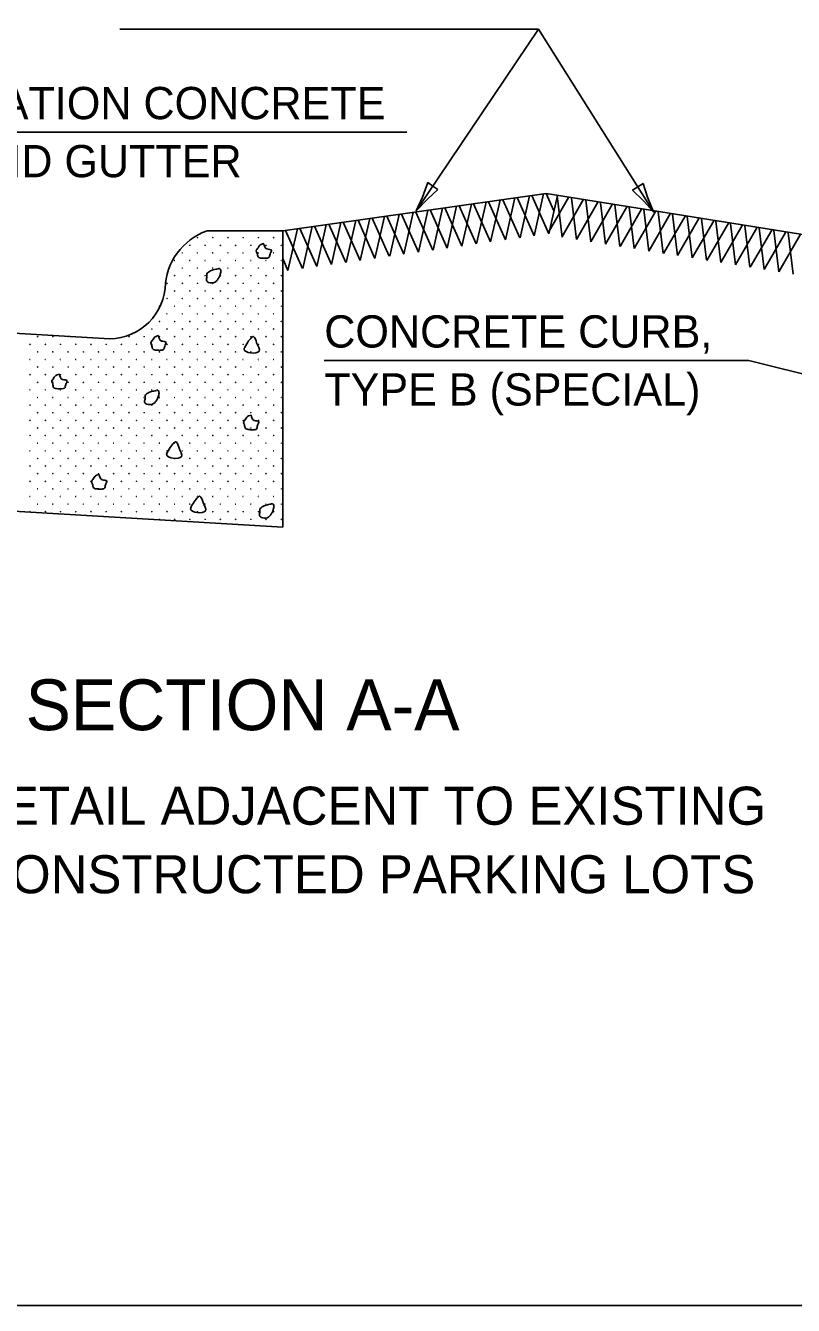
# Model space of a CAD drawing. Extents: x 2261376 to 2262006, y -3123652 to -3123252.
# Drawn here: x 2261689.6 to 2261762.2, y -3123651.6 to -3123530.6 of the extents above; entities that cross this region are included whole.
import ezdxf

# ---------------------------------------------------------------- set-up
doc = ezdxf.new("R2010")
doc.units = 0
for name, color, linetype in [('Default', 7, 'Continuous'), ('RD_Pr_Roadway_Items', 7, 'Continuous'), ('RD_Pr_Roadway_Notes', 7, 'Continuous')]:
    doc.layers.add(name, color=color, linetype=linetype)

msp = doc.modelspace()

# ---------------------------------------------------------------- linework, layer by layer
at = {"layer": 'Default'}
msp.add_lwpolyline([(2261376.07, -3123651.62), (2262006.07, -3123651.62), (2262006.07, -3123251.62), (2261376.07, -3123251.62)], close=True, dxfattribs=at)
at = {"layer": 'RD_Pr_Roadway_Items'}
for p, q in [((2261713.89, -3123550.04), (2261738.79, -3123546.51)), ((2261736.32, -3123550.69), (2261737.22, -3123546.73)), ((2261739.04, -3123550.31), (2261737.43, -3123546.7)), ((2261737.64, -3123550.51), (2261738.54, -3123546.55)), ((2261738.79, -3123546.51), (2261763.44, -3123550.46)), ((2261739.52, -3123548.16), (2261738.79, -3123546.51)), ((2261739.04, -3123550.31), (2261739.86, -3123546.71)), ((2261740.3, -3123550.63), (2261739.83, -3123546.72)), ((2261728.11, -3123551.86), (2261729, -3123547.9)), ((2261730.82, -3123551.47), (2261729.22, -3123547.87)), ((2261729.42, -3123551.67), (2261730.32, -3123547.71)), ((2261732.18, -3123551.28), (2261730.57, -3123547.68)), ((2261730.82, -3123551.47), (2261731.72, -3123547.51)), ((2261733.53, -3123551.09), (2261731.93, -3123547.48)), ((2261732.21, -3123551.27), (2261733.11, -3123547.32)), ((2261734.93, -3123550.89), (2261733.32, -3123547.28)), ((2261733.53, -3123551.09), (2261734.43, -3123547.13)), ((2261736.29, -3123550.7), (2261734.68, -3123547.09)), ((2261734.93, -3123550.89), (2261735.83, -3123546.93)), ((2261737.64, -3123550.51), (2261736.04, -3123546.9)), ((2261739.07, -3123550.06), (2261740.9, -3123546.89)), ((2261740.26, -3123550.63), (2261742.29, -3123547.11)), ((2261741.65, -3123550.85), (2261741.18, -3123546.94)), ((2261741.65, -3123550.85), (2261743.68, -3123547.33)), ((2261743, -3123551.07), (2261742.53, -3123547.15)), ((2261743, -3123551.07), (2261745.03, -3123547.55)), ((2261744.39, -3123551.29), (2261743.93, -3123547.38)), ((2261744.39, -3123551.29), (2261746.42, -3123547.78)), ((2261745.75, -3123551.51), (2261745.28, -3123547.59)), ((2261745.79, -3123551.51), (2261747.81, -3123548)), ((2261747.1, -3123551.72), (2261746.63, -3123547.81)), ((2261748.49, -3123551.95), (2261748.02, -3123548.03)), ((2261718.49, -3123553.22), (2261719.39, -3123549.26)), ((2261721.21, -3123552.83), (2261719.6, -3123549.23)), ((2261719.89, -3123553.02), (2261720.79, -3123549.06)), ((2261722.6, -3123552.64), (2261721, -3123549.03)), ((2261721.21, -3123552.83), (2261722.11, -3123548.88)), ((2261723.96, -3123552.44), (2261722.35, -3123548.84)), ((2261722.6, -3123552.64), (2261723.5, -3123548.68)), ((2261725.32, -3123552.25), (2261723.71, -3123548.65)), ((2261724, -3123552.44), (2261724.9, -3123548.48)), ((2261726.71, -3123552.05), (2261725.11, -3123548.45)), ((2261725.32, -3123552.25), (2261726.21, -3123548.29)), ((2261728.07, -3123551.86), (2261726.46, -3123548.26)), ((2261726.71, -3123552.05), (2261727.61, -3123548.1)), ((2261729.42, -3123551.67), (2261727.82, -3123548.06)), ((2261747.1, -3123551.72), (2261749.13, -3123548.21)), ((2261748.49, -3123551.95), (2261750.52, -3123548.43)), ((2261749.85, -3123552.17), (2261749.37, -3123548.25)), ((2261749.88, -3123552.17), (2261751.91, -3123548.65)), ((2261751.2, -3123552.38), (2261750.73, -3123548.46)), ((2261751.2, -3123552.38), (2261753.22, -3123548.87)), ((2261752.59, -3123552.6), (2261752.12, -3123548.69)), ((2261752.59, -3123552.6), (2261754.62, -3123549.09)), ((2261753.94, -3123552.82), (2261753.47, -3123548.91)), ((2261755.3, -3123553.04), (2261754.83, -3123549.12)), ((2261713.89, -3123550.04), (2261706.73, -3123550.04)), ((2261713.89, -3123578.04), (2261713.89, -3123550.04)), ((2261715.74, -3123553.61), (2261714.14, -3123550.01)), ((2261714.38, -3123553.8), (2261715.28, -3123549.84)), ((2261717.1, -3123553.42), (2261715.49, -3123549.81)), ((2261715.78, -3123553.6), (2261716.68, -3123549.64)), ((2261718.49, -3123553.22), (2261716.89, -3123549.61)), ((2261717.1, -3123553.42), (2261718, -3123549.46)), ((2261719.85, -3123553.02), (2261718.25, -3123549.42)), ((2261753.98, -3123552.83), (2261756.01, -3123549.31)), ((2261755.3, -3123553.04), (2261757.32, -3123549.52)), ((2261756.69, -3123553.26), (2261756.22, -3123549.34)), ((2261756.69, -3123553.26), (2261758.71, -3123549.74)), ((2261758.04, -3123553.48), (2261757.57, -3123549.56)), ((2261758.08, -3123553.48), (2261760.11, -3123549.97)), ((2261759.39, -3123553.69), (2261758.92, -3123549.78)), ((2261759.39, -3123553.69), (2261761.42, -3123550.18)), ((2261760.78, -3123553.92), (2261760.32, -3123550)), ((2261760.78, -3123553.92), (2261762.81, -3123550.4)), ((2261762.14, -3123554.13), (2261761.67, -3123550.22)), ((2261714.38, -3123553.8), (2261713.88, -3123552.66)), ((2261662.03, -3123558.17), (2261697, -3123560.22)), ((2261661.05, -3123574.93), (2261713.89, -3123578.04))]:
    msp.add_line(p, q, dxfattribs=at)
for centre in [(2261705.11, -3123551.4), (2261705.83, -3123550.68), (2261706.55, -3123551.4), (2261707.27, -3123550.68), (2261707.99, -3123551.4), (2261708.71, -3123550.68), (2261709.43, -3123551.4), (2261710.15, -3123550.68), (2261710.87, -3123551.4), (2261711.59, -3123550.68), (2261712.31, -3123551.4), (2261713.03, -3123550.68), (2261713.75, -3123551.4), (2261703.67, -3123552.84), (2261704.39, -3123552.12), (2261705.11, -3123552.84), (2261705.83, -3123552.12), (2261706.55, -3123552.84), (2261707.27, -3123552.12), (2261707.99, -3123552.84), (2261708.71, -3123552.12), (2261709.43, -3123552.84), (2261710.15, -3123552.12), (2261710.87, -3123552.84), (2261711.59, -3123552.12), (2261712.31, -3123552.84), (2261713.03, -3123552.12), (2261713.75, -3123552.84), (2261704.39, -3123553.56), (2261705.83, -3123553.56), (2261707.27, -3123553.56), (2261708.71, -3123553.56), (2261710.15, -3123553.56), (2261711.59, -3123553.56), (2261713.03, -3123553.56), (2261702.95, -3123555), (2261703.67, -3123554.28), (2261704.39, -3123555), (2261705.11, -3123554.28), (2261705.83, -3123555), (2261706.55, -3123554.28), (2261707.27, -3123555), (2261707.99, -3123554.28), (2261708.71, -3123555), (2261709.43, -3123554.28), (2261710.15, -3123555), (2261710.87, -3123554.28), (2261711.59, -3123555), (2261712.31, -3123554.28), (2261713.03, -3123555), (2261713.75, -3123554.28), (2261702.95, -3123556.44), (2261703.67, -3123555.72), (2261704.39, -3123556.44), (2261705.11, -3123555.72), (2261705.83, -3123556.44), (2261706.55, -3123555.72), (2261707.27, -3123556.44), (2261707.99, -3123555.72), (2261708.71, -3123556.44), (2261709.43, -3123555.72), (2261710.15, -3123556.44), (2261710.87, -3123555.72), (2261711.59, -3123556.44), (2261712.31, -3123555.72), (2261713.03, -3123556.44), (2261713.75, -3123555.72), (2261702.23, -3123557.16), (2261703.67, -3123557.16), (2261705.11, -3123557.16), (2261706.55, -3123557.16), (2261707.99, -3123557.16), (2261709.43, -3123557.16), (2261710.87, -3123557.16), (2261712.31, -3123557.16), (2261713.75, -3123557.16), (2261702.23, -3123558.6), (2261702.95, -3123557.88), (2261703.67, -3123558.6), (2261704.39, -3123557.88), (2261705.11, -3123558.6), (2261705.83, -3123557.88), (2261706.55, -3123558.6), (2261707.27, -3123557.88), (2261707.99, -3123558.6), (2261708.71, -3123557.88), (2261709.43, -3123558.6), (2261710.15, -3123557.88), (2261710.87, -3123558.6), (2261711.59, -3123557.88), (2261712.31, -3123558.6), (2261713.03, -3123557.88), (2261713.75, -3123558.6), (2261690.72, -3123560.04), (2261692.16, -3123560.04), (2261693.6, -3123560.04), (2261699.35, -3123560.04), (2261700.79, -3123560.04), (2261701.51, -3123559.32), (2261702.23, -3123560.04), (2261702.95, -3123559.32), (2261703.67, -3123560.04), (2261704.39, -3123559.32), (2261705.11, -3123560.04), (2261705.83, -3123559.32), (2261706.55, -3123560.04), (2261707.27, -3123559.32), (2261707.99, -3123560.04), (2261708.71, -3123559.32), (2261709.43, -3123560.04), (2261710.15, -3123559.32), (2261710.87, -3123560.04), (2261711.59, -3123559.32), (2261712.31, -3123560.04), (2261713.03, -3123559.32), (2261713.75, -3123560.04), (2261690, -3123560.76), (2261691.44, -3123560.76), (2261692.88, -3123560.76), (2261694.32, -3123560.76), (2261695.76, -3123560.76), (2261697.19, -3123560.76), (2261698.63, -3123560.76), (2261700.07, -3123560.76), (2261701.51, -3123560.76), (2261702.95, -3123560.76), (2261704.39, -3123560.76), (2261705.83, -3123560.76), (2261707.27, -3123560.76), (2261708.71, -3123560.76), (2261710.15, -3123560.76), (2261711.59, -3123560.76), (2261713.03, -3123560.76), (2261690, -3123562.2), (2261690.72, -3123561.48), (2261691.44, -3123562.2), (2261692.16, -3123561.48), (2261692.88, -3123562.2), (2261693.6, -3123561.48), (2261694.32, -3123562.2), (2261695.04, -3123561.48), (2261695.76, -3123562.2), (2261696.47, -3123561.48), (2261697.19, -3123562.2), (2261697.91, -3123561.48), (2261698.63, -3123562.2), (2261699.35, -3123561.48), (2261700.07, -3123562.2), (2261700.79, -3123561.48), (2261701.51, -3123562.2), (2261702.23, -3123561.48), (2261702.95, -3123562.2), (2261703.67, -3123561.48), (2261704.39, -3123562.2), (2261705.11, -3123561.48), (2261705.83, -3123562.2), (2261706.55, -3123561.48), (2261707.27, -3123562.2), (2261707.99, -3123561.48), (2261708.71, -3123562.2), (2261709.43, -3123561.48), (2261710.15, -3123562.2), (2261710.87, -3123561.48), (2261711.59, -3123562.2), (2261712.31, -3123561.48), (2261713.03, -3123562.2), (2261713.75, -3123561.48), (2261690, -3123563.63), (2261690.72, -3123562.91), (2261691.44, -3123563.63), (2261692.16, -3123562.91), (2261692.88, -3123563.63), (2261693.6, -3123562.91), (2261694.32, -3123563.63), (2261695.04, -3123562.91), (2261695.76, -3123563.63), (2261696.47, -3123562.91), (2261697.19, -3123563.63), (2261697.91, -3123562.91), (2261698.63, -3123563.63), (2261699.35, -3123562.91), (2261700.07, -3123563.63), (2261700.79, -3123562.91), (2261701.51, -3123563.63), (2261702.23, -3123562.91), (2261702.95, -3123563.63), (2261703.67, -3123562.91), (2261704.39, -3123563.63), (2261705.11, -3123562.91), (2261705.83, -3123563.63), (2261706.55, -3123562.91), (2261707.27, -3123563.63), (2261707.99, -3123562.91), (2261708.71, -3123563.63), (2261709.43, -3123562.91), (2261710.15, -3123563.63), (2261710.87, -3123562.91), (2261711.59, -3123563.63), (2261712.31, -3123562.91), (2261713.03, -3123563.63), (2261713.75, -3123562.91), (2261690.72, -3123564.35), (2261692.16, -3123564.35), (2261693.6, -3123564.35), (2261695.04, -3123564.35), (2261696.47, -3123564.35), (2261697.91, -3123564.35), (2261699.35, -3123564.35), (2261700.79, -3123564.35), (2261702.23, -3123564.35), (2261703.67, -3123564.35), (2261705.11, -3123564.35), (2261706.55, -3123564.35), (2261707.99, -3123564.35), (2261709.43, -3123564.35), (2261710.87, -3123564.35), (2261712.31, -3123564.35), (2261713.75, -3123564.35), (2261690, -3123565.07), (2261690.72, -3123565.79), (2261691.44, -3123565.07), (2261692.16, -3123565.79), (2261692.88, -3123565.07), (2261693.6, -3123565.79), (2261694.32, -3123565.07), (2261695.04, -3123565.79), (2261695.76, -3123565.07), (2261696.47, -3123565.79), (2261697.19, -3123565.07), (2261697.91, -3123565.79), (2261698.63, -3123565.07), (2261699.35, -3123565.79), (2261700.07, -3123565.07), (2261700.79, -3123565.79), (2261701.51, -3123565.07), (2261702.23, -3123565.79), (2261702.95, -3123565.07), (2261703.67, -3123565.79), (2261704.39, -3123565.07), (2261705.11, -3123565.79), (2261705.83, -3123565.07), (2261706.55, -3123565.79), (2261707.27, -3123565.07), (2261707.99, -3123565.79), (2261708.71, -3123565.07), (2261709.43, -3123565.79), (2261710.15, -3123565.07), (2261710.87, -3123565.79), (2261711.59, -3123565.07), (2261712.31, -3123565.79), (2261713.03, -3123565.07), (2261713.75, -3123565.79), (2261690, -3123566.51), (2261690.72, -3123567.23), (2261691.44, -3123566.51), (2261692.16, -3123567.23), (2261692.88, -3123566.51), (2261693.6, -3123567.23), (2261694.32, -3123566.51), (2261695.04, -3123567.23), (2261695.76, -3123566.51), (2261696.47, -3123567.23), (2261697.19, -3123566.51), (2261697.91, -3123567.23), (2261698.63, -3123566.51), (2261699.35, -3123567.23), (2261700.07, -3123566.51), (2261700.79, -3123567.23), (2261701.51, -3123566.51), (2261702.23, -3123567.23), (2261702.95, -3123566.51), (2261703.67, -3123567.23), (2261704.39, -3123566.51), (2261705.11, -3123567.23), (2261705.83, -3123566.51), (2261706.55, -3123567.23), (2261707.27, -3123566.51), (2261707.99, -3123567.23), (2261708.71, -3123566.51), (2261709.43, -3123567.23), (2261710.15, -3123566.51), (2261710.87, -3123567.23), (2261711.59, -3123566.51), (2261712.31, -3123567.23), (2261713.03, -3123566.51), (2261713.75, -3123567.23), (2261690, -3123567.95), (2261691.44, -3123567.95), (2261692.88, -3123567.95), (2261694.32, -3123567.95), (2261695.76, -3123567.95), (2261697.19, -3123567.95), (2261698.63, -3123567.95), (2261700.07, -3123567.95), (2261701.51, -3123567.95), (2261702.95, -3123567.95), (2261704.39, -3123567.95), (2261705.83, -3123567.95), (2261707.27, -3123567.95), (2261708.71, -3123567.95), (2261710.15, -3123567.95), (2261711.59, -3123567.95), (2261713.03, -3123567.95), (2261690, -3123569.39), (2261690.72, -3123568.67), (2261691.44, -3123569.39), (2261692.16, -3123568.67), (2261692.88, -3123569.39), (2261693.6, -3123568.67), (2261694.32, -3123569.39), (2261695.04, -3123568.67), (2261695.76, -3123569.39), (2261696.47, -3123568.67), (2261697.19, -3123569.39), (2261697.91, -3123568.67), (2261698.63, -3123569.39), (2261699.35, -3123568.67), (2261700.07, -3123569.39), (2261700.79, -3123568.67), (2261701.51, -3123569.39), (2261702.23, -3123568.67), (2261702.95, -3123569.39), (2261703.67, -3123568.67), (2261704.39, -3123569.39), (2261705.11, -3123568.67), (2261705.83, -3123569.39), (2261706.55, -3123568.67), (2261707.27, -3123569.39), (2261707.99, -3123568.67), (2261708.71, -3123569.39), (2261709.43, -3123568.67), (2261710.15, -3123569.39), (2261710.87, -3123568.67), (2261711.59, -3123569.39), (2261712.31, -3123568.67), (2261713.03, -3123569.39), (2261713.75, -3123568.67), (2261690, -3123570.83), (2261690.72, -3123570.11), (2261691.44, -3123570.83), (2261692.16, -3123570.11), (2261692.88, -3123570.83), (2261693.6, -3123570.11), (2261694.32, -3123570.83), (2261695.04, -3123570.11), (2261695.76, -3123570.83), (2261696.47, -3123570.11), (2261697.19, -3123570.83), (2261697.91, -3123570.11), (2261698.63, -3123570.83), (2261699.35, -3123570.11), (2261700.07, -3123570.83), (2261700.79, -3123570.11), (2261701.51, -3123570.83), (2261702.23, -3123570.11), (2261702.95, -3123570.83), (2261703.67, -3123570.11), (2261704.39, -3123570.83), (2261705.11, -3123570.11), (2261705.83, -3123570.83), (2261706.55, -3123570.11), (2261707.27, -3123570.83), (2261707.99, -3123570.11), (2261708.71, -3123570.83), (2261709.43, -3123570.11), (2261710.15, -3123570.83), (2261710.87, -3123570.11), (2261711.59, -3123570.83), (2261712.31, -3123570.11), (2261713.03, -3123570.83), (2261713.75, -3123570.11), (2261690.72, -3123571.55), (2261692.16, -3123571.55), (2261693.6, -3123571.55), (2261695.04, -3123571.55), (2261696.47, -3123571.55), (2261697.91, -3123571.55), (2261699.35, -3123571.55), (2261700.79, -3123571.55), (2261702.23, -3123571.55), (2261703.67, -3123571.55), (2261705.11, -3123571.55), (2261706.55, -3123571.55), (2261707.99, -3123571.55), (2261709.43, -3123571.55), (2261710.87, -3123571.55), (2261712.31, -3123571.55), (2261713.75, -3123571.55), (2261690, -3123572.27), (2261690.72, -3123572.99), (2261691.44, -3123572.27), (2261692.16, -3123572.99), (2261692.88, -3123572.27), (2261693.6, -3123572.99), (2261694.32, -3123572.27), (2261695.04, -3123572.99), (2261695.76, -3123572.27), (2261696.47, -3123572.99), (2261697.19, -3123572.27), (2261697.91, -3123572.99), (2261698.63, -3123572.27), (2261699.35, -3123572.99), (2261700.07, -3123572.27), (2261700.79, -3123572.99), (2261701.51, -3123572.27), (2261702.23, -3123572.99), (2261702.95, -3123572.27), (2261703.67, -3123572.99), (2261704.39, -3123572.27), (2261705.11, -3123572.99), (2261705.83, -3123572.27), (2261706.55, -3123572.99), (2261707.27, -3123572.27), (2261707.99, -3123572.99), (2261708.71, -3123572.27), (2261709.43, -3123572.99), (2261710.15, -3123572.27), (2261710.87, -3123572.99), (2261711.59, -3123572.27), (2261712.31, -3123572.99), (2261713.03, -3123572.27), (2261713.75, -3123572.99), (2261690, -3123573.71), (2261690.72, -3123574.43), (2261691.44, -3123573.71), (2261692.16, -3123574.43), (2261692.88, -3123573.71), (2261693.6, -3123574.43), (2261694.32, -3123573.71), (2261695.04, -3123574.43), (2261695.76, -3123573.71), (2261696.47, -3123574.43), (2261697.19, -3123573.71), (2261697.91, -3123574.43), (2261698.63, -3123573.71), (2261699.35, -3123574.43), (2261700.07, -3123573.71), (2261700.79, -3123574.43), (2261701.51, -3123573.71), (2261702.23, -3123574.43), (2261702.95, -3123573.71), (2261703.67, -3123574.43), (2261704.39, -3123573.71), (2261705.11, -3123574.43), (2261705.83, -3123573.71), (2261706.55, -3123574.43), (2261707.27, -3123573.71), (2261707.99, -3123574.43), (2261708.71, -3123573.71), (2261709.43, -3123574.43), (2261710.15, -3123573.71), (2261710.87, -3123574.43), (2261711.59, -3123573.71), (2261712.31, -3123574.43), (2261713.03, -3123573.71), (2261713.75, -3123574.43), (2261690, -3123575.15), (2261690.72, -3123575.87), (2261691.44, -3123575.15), (2261692.16, -3123575.87), (2261692.88, -3123575.15), (2261693.6, -3123575.87), (2261694.32, -3123575.15), (2261695.04, -3123575.87), (2261695.76, -3123575.15), (2261696.47, -3123575.87), (2261697.19, -3123575.15), (2261697.91, -3123575.87), (2261698.63, -3123575.15), (2261699.35, -3123575.87), (2261700.07, -3123575.15), (2261700.79, -3123575.87), (2261701.51, -3123575.15), (2261702.23, -3123575.87), (2261702.95, -3123575.15), (2261703.67, -3123575.87), (2261704.39, -3123575.15), (2261705.11, -3123575.87), (2261705.83, -3123575.15), (2261706.55, -3123575.87), (2261707.27, -3123575.15), (2261707.99, -3123575.87), (2261708.71, -3123575.15), (2261709.43, -3123575.87), (2261710.15, -3123575.15), (2261710.87, -3123575.87), (2261711.59, -3123575.15), (2261712.31, -3123575.87), (2261713.03, -3123575.15), (2261713.75, -3123575.87), (2261690, -3123576.59), (2261691.44, -3123576.59), (2261692.88, -3123576.59), (2261694.32, -3123576.59), (2261695.76, -3123576.59), (2261697.19, -3123576.59), (2261698.63, -3123576.59), (2261700.07, -3123576.59), (2261701.51, -3123576.59), (2261702.95, -3123576.59), (2261704.39, -3123576.59), (2261705.83, -3123576.59), (2261707.27, -3123576.59), (2261708.71, -3123576.59), (2261710.15, -3123576.59), (2261711.59, -3123576.59), (2261713.03, -3123576.59), (2261702.23, -3123577.31), (2261703.67, -3123577.31), (2261705.11, -3123577.31), (2261706.55, -3123577.31), (2261707.99, -3123577.31), (2261709.43, -3123577.31), (2261710.87, -3123577.31), (2261712.31, -3123577.31), (2261713.75, -3123577.31)]:
    msp.add_circle(centre, 0.0102, dxfattribs=at)
for centre, radius, start, end in [((2261708.76, -3123555.68), 6, 109.7465, 178.0215), ((2261697.47, -3123554.92), 5.32, 264.9597, 353.9732)]:
    msp.add_arc(centre, radius, start, end, dxfattribs=at)
for points in [[(2261712.09, -3123551.24), (2261711.67, -3123551.44), (2261711.55, -3123551.63), (2261711.37, -3123551.94), (2261711.46, -3123552.15), (2261711.55, -3123552.5), (2261711.93, -3123552.62), (2261712.29, -3123552.63), (2261712.58, -3123552.56), (2261712.69, -3123552.24), (2261712.81, -3123551.86), (2261712.38, -3123551.75), (2261712.09, -3123551.26)], [(2261707.78, -3123553.63), (2261707.32, -3123553.72), (2261707.12, -3123553.79), (2261706.86, -3123553.94), (2261706.71, -3123554.11), (2261706.72, -3123554.35), (2261706.68, -3123554.7), (2261706.77, -3123554.85), (2261707.01, -3123554.94), (2261707.29, -3123554.95), (2261707.52, -3123554.87), (2261707.71, -3123554.67), (2261707.87, -3123554.43), (2261707.98, -3123554.13), (2261708.02, -3123553.94), (2261708.02, -3123553.73), (2261707.89, -3123553.61), (2261707.79, -3123553.62)], [(2261702.14, -3123559.94), (2261701.72, -3123560.14), (2261701.59, -3123560.34), (2261701.42, -3123560.64), (2261701.5, -3123560.86), (2261701.59, -3123561.2), (2261701.97, -3123561.32), (2261702.34, -3123561.33), (2261702.62, -3123561.26), (2261702.74, -3123560.94), (2261702.85, -3123560.56), (2261702.42, -3123560.45), (2261702.14, -3123559.96)], [(2261711.06, -3123560.03), (2261710.76, -3123560.31), (2261710.4, -3123560.87), (2261710.23, -3123561.22), (2261711.65, -3123561.42), (2261711.42, -3123560.63), (2261711.11, -3123560.03), (2261711.05, -3123560.01)], [(2261692.78, -3123563.58), (2261692.36, -3123563.78), (2261692.23, -3123563.97), (2261692.06, -3123564.28), (2261692.14, -3123564.49), (2261692.23, -3123564.84), (2261692.61, -3123564.96), (2261692.98, -3123564.97), (2261693.26, -3123564.9), (2261693.38, -3123564.57), (2261693.49, -3123564.19), (2261693.07, -3123564.09), (2261692.78, -3123563.6)], [(2261701.93, -3123565.14), (2261701.48, -3123565.23), (2261701.28, -3123565.3), (2261701.02, -3123565.45), (2261700.87, -3123565.62), (2261700.88, -3123565.85), (2261700.83, -3123566.2), (2261700.92, -3123566.35), (2261701.17, -3123566.45), (2261701.45, -3123566.46), (2261701.68, -3123566.37), (2261701.87, -3123566.18), (2261702.03, -3123565.94), (2261702.14, -3123565.64), (2261702.18, -3123565.45), (2261702.18, -3123565.24), (2261702.05, -3123565.11), (2261701.95, -3123565.12)], [(2261710.9, -3123567.45), (2261710.48, -3123567.65), (2261710.36, -3123567.85), (2261710.18, -3123568.15), (2261710.26, -3123568.37), (2261710.36, -3123568.71), (2261710.74, -3123568.83), (2261711.1, -3123568.84), (2261711.39, -3123568.77), (2261711.5, -3123568.45), (2261711.62, -3123568.07), (2261711.19, -3123567.96), (2261710.9, -3123567.47)], [(2261703.73, -3123569.98), (2261703.43, -3123570.26), (2261703.07, -3123570.82), (2261702.9, -3123571.17), (2261704.32, -3123571.38), (2261704.09, -3123570.59), (2261703.77, -3123569.99), (2261703.72, -3123569.97)], [(2261696.53, -3123573.06), (2261696.11, -3123573.26), (2261695.99, -3123573.45), (2261695.82, -3123573.76), (2261695.9, -3123573.97), (2261695.99, -3123574.32), (2261696.37, -3123574.44), (2261696.73, -3123574.45), (2261697.02, -3123574.38), (2261697.13, -3123574.06), (2261697.25, -3123573.67), (2261696.82, -3123573.57), (2261696.53, -3123573.08)], [(2261705.99, -3123575.11), (2261705.69, -3123575.39), (2261705.33, -3123575.95), (2261705.17, -3123576.3), (2261706.58, -3123576.51), (2261706.35, -3123575.72), (2261706.04, -3123575.12), (2261705.98, -3123575.09)], [(2261712.78, -3123575.87), (2261712.33, -3123575.96), (2261712.13, -3123576.03), (2261711.87, -3123576.18), (2261711.72, -3123576.35), (2261711.73, -3123576.58), (2261711.68, -3123576.93), (2261711.77, -3123577.08), (2261712.02, -3123577.18), (2261712.3, -3123577.19), (2261712.53, -3123577.11), (2261712.72, -3123576.91), (2261712.88, -3123576.67), (2261712.99, -3123576.37), (2261713.03, -3123576.18), (2261713.03, -3123575.97), (2261712.9, -3123575.84), (2261712.8, -3123575.85)]]:
    msp.add_spline(points, degree=3, dxfattribs=at)
at = {"layer": 'RD_Pr_Roadway_Notes'}
for p, q in [((2261698.48, -3123530.98), (2261738.06, -3123530.98)), ((2261738.06, -3123530.98), (2261726.51, -3123548.13)), ((2261738.06, -3123530.98), (2261748.94, -3123548.24)), ((2261667.21, -3123540.7), (2261725.6, -3123540.7)), ((2261717.8, -3123562.29), (2261757.93, -3123562.29)), ((2261757.93, -3123562.29), (2261768.15, -3123564.82))]:
    msp.add_line(p, q, dxfattribs=at)
for points in [[(2261728.56, -3123546.14), (2261728.08, -3123545.81), (2261727.59, -3123545.48), (2261727.09, -3123546.84), (2261726.51, -3123548.13), (2261727.57, -3123547.05)], [(2261747.94, -3123545.56), (2261747.45, -3123545.87), (2261746.95, -3123546.19), (2261747.99, -3123547.19), (2261748.94, -3123548.24), (2261748.37, -3123546.84)]]:
    msp.add_lwpolyline(points, close=True, dxfattribs=at)

# ---------------------------------------------------------------- texts
for s, height, p in [('COMBINATION CONCRETE', 3.048, (2261670.83, -3123539.48)), ('CURB AND GUTTER', 3.048, (2261670.83, -3123544.97)), ('CONCRETE CURB,', 3.048, (2261717.81, -3123561.07)), ('TYPE B (SPECIAL)', 3.048, (2261717.81, -3123566.55)), ('SECTION A-A', 4.8, (2261689.58, -3123597.24)), ('CURB DETAIL ADJACENT TO EXISTING', 3.6, (2261669.17, -3123606.18)), ('OR RECONSTRUCTED PARKING LOTS', 3.6, (2261669.48, -3123612.66))]:
    msp.add_text(s, height=height, dxfattribs=at).set_placement(p)

doc.saveas('drawing.dxf')
